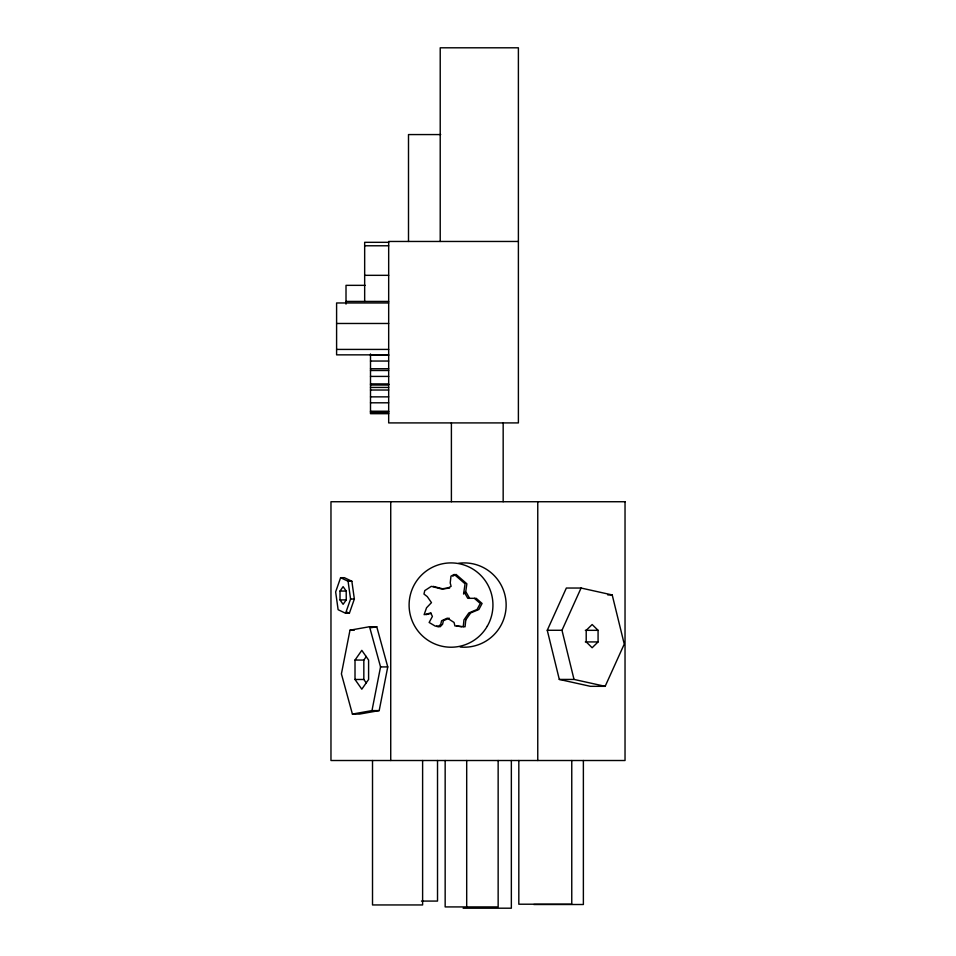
<?xml version="1.0" encoding="UTF-8"?>
<svg xmlns="http://www.w3.org/2000/svg" width="956" height="956" viewBox="0 0 956 956"><rect width="100%" height="100%" fill="white"/><g stroke="black" fill="none" stroke-linecap="round" stroke-linejoin="round"><path stroke-width="1.43" d="M463.242 626.801L463.971 619.87L468.834 612.951L477.056 609.498L480.259 603.475L474.379 598.325M465.596 592.577L466.875 583.793L456.048 574.425L452.786 576.133M349.98 630.195L341.411 673.872L352.406 714.072L359.611 714.072L379.185 710.595L387.754 666.918L376.748 626.718L369.542 626.718L349.98 630.195L354.294 630.195M352.406 714.072L371.98 710.595L380.548 666.918L369.542 626.718M340.611 577.687L335.64 591.931L338.125 609.713L345.594 613.262L349.37 613.262L354.353 599.03L351.856 581.248L344.387 577.687L340.611 577.687L348.08 581.248L351.856 581.248M345.594 613.262L350.577 599.03L348.08 581.248M547.262 630.279L566.358 588.036L581.081 588.036L612.21 594.943L624.256 644.093L605.16 686.324L590.438 686.324L559.308 679.429L547.262 630.279L561.985 630.279L581.081 588.036M340.013 591.059L343.108 586.649L346.192 591.059L346.263 599.902L343.108 604.312L340.013 599.902L340.013 591.059L346.263 591.059M355.011 660.058L361.81 650.355L368.598 660.058L368.598 679.477L361.81 689.192L355.011 679.477L355.011 660.058L363.83 660.058L366.375 656.425M598.074 641.93L592.146 647.738L586.207 641.93L586.207 630.327L592.146 624.531L598.074 630.327L598.074 641.93L585.335 641.93M449.165 618.138L443.393 620.743L442.592 624.208L440.13 626.813L436.796 625.941M425.922 614.684L431.216 613.298M371.155 627.71L376.748 626.718M449.631 588.06L443.046 588.908L433.14 586.351M440.692 134.569L408.499 134.569L408.499 241.462M518.391 241.462L388.674 241.462L388.674 422.911L518.391 422.911L518.391 47.8L440.214 47.8L440.214 241.462M388.674 242.322L364.666 242.322L364.666 301.427M364.666 245.776L388.674 245.776M364.666 275.328L388.674 275.328M365.132 285.342L346.012 285.342L346.012 304.116M346.012 301.427L388.674 301.427M388.674 302.968L336.596 302.968L336.596 354.855L388.674 354.855M336.596 323.475L388.674 323.475M336.596 349.418L388.674 349.418M370.498 355.226L388.674 355.226M370.498 361.045L388.674 361.045M370.498 368.741L388.674 368.741M370.498 370.498L388.674 370.498M370.498 376.413L388.674 376.413M370.498 384.013L388.674 384.013M370.498 387.443L388.674 387.443M370.498 390.024L388.674 390.024M370.498 396.86L388.674 396.86M370.498 402.799L388.674 402.799M370.498 411.247L388.674 411.247M370.498 411.701L388.674 411.701M370.498 412.92L388.674 412.92M388.674 413.685L370.498 413.685L370.498 353.935M607.801 594.943L612.21 594.943M350.577 599.03L354.353 599.03M340.013 599.902L346.263 599.902M585.335 630.327L598.074 630.327M380.548 666.918L387.754 666.918M559.308 679.429L574.018 679.429L605.16 686.324M355.011 679.477L363.83 679.477L366.375 683.122M371.98 710.595L379.185 710.595M421.465 901.078L437.525 901.078L437.525 760.51M533.795 904.507L583.375 904.507L583.375 760.51M463.134 908.2L511.352 908.2L511.352 760.51M456.741 625.941L461.736 626.801M346.885 612.079L349.37 613.262M466.181 592.326L469.587 598.325M561.985 630.279L574.018 679.429M571.76 760.51L571.76 904.209L518.821 904.209L518.821 760.51M537.762 501.733L537.762 760.51M503.167 422.911L503.167 501.733M498.148 760.51L498.148 906.921L445.161 906.921L445.161 760.51M466.695 760.51L466.695 906.921M451.399 422.911L451.399 501.733M422.612 760.51L422.612 904.95L372.517 904.95L372.517 760.51M390.729 501.733L390.729 760.51M363.83 660.058L363.83 679.477M458.772 563.263A42.148 41.909 -90 0 1 506.142 604.371A42.148 41.909 -90 0 1 460.147 647.009M465.787 619.87L465.058 626.801L454.925 625.941L454.052 622.464L447.36 618.138L441.576 620.743L440.776 624.208L438.314 626.813L434.98 625.941L429.136 622.476L432.411 616.417L430.726 612.951L424.106 614.684L426.543 607.789L431.467 602.627L427.284 596.616L423.962 594.046L424.763 590.617L431.323 586.351L441.242 588.908L447.826 588.06L451.101 586.351L450.228 582.933L450.969 576.133L454.231 574.425L465.07 583.793L463.576 594.046L464.377 592.326L467.771 598.325L476.196 598.325L482.075 603.475L478.872 609.498L470.651 612.951L465.787 619.87M388.674 384.647L370.498 384.647L388.674 384.694M625.033 501.733L330.967 501.733L330.967 760.51L625.033 760.51L625.033 501.733M487.321 626.144A42.148 41.909 -90 0 0 451.029 562.905A42.148 41.909 -90 0 0 414.725 626.144A42.148 41.909 -90 0 0 487.321 626.144"/></g></svg>
